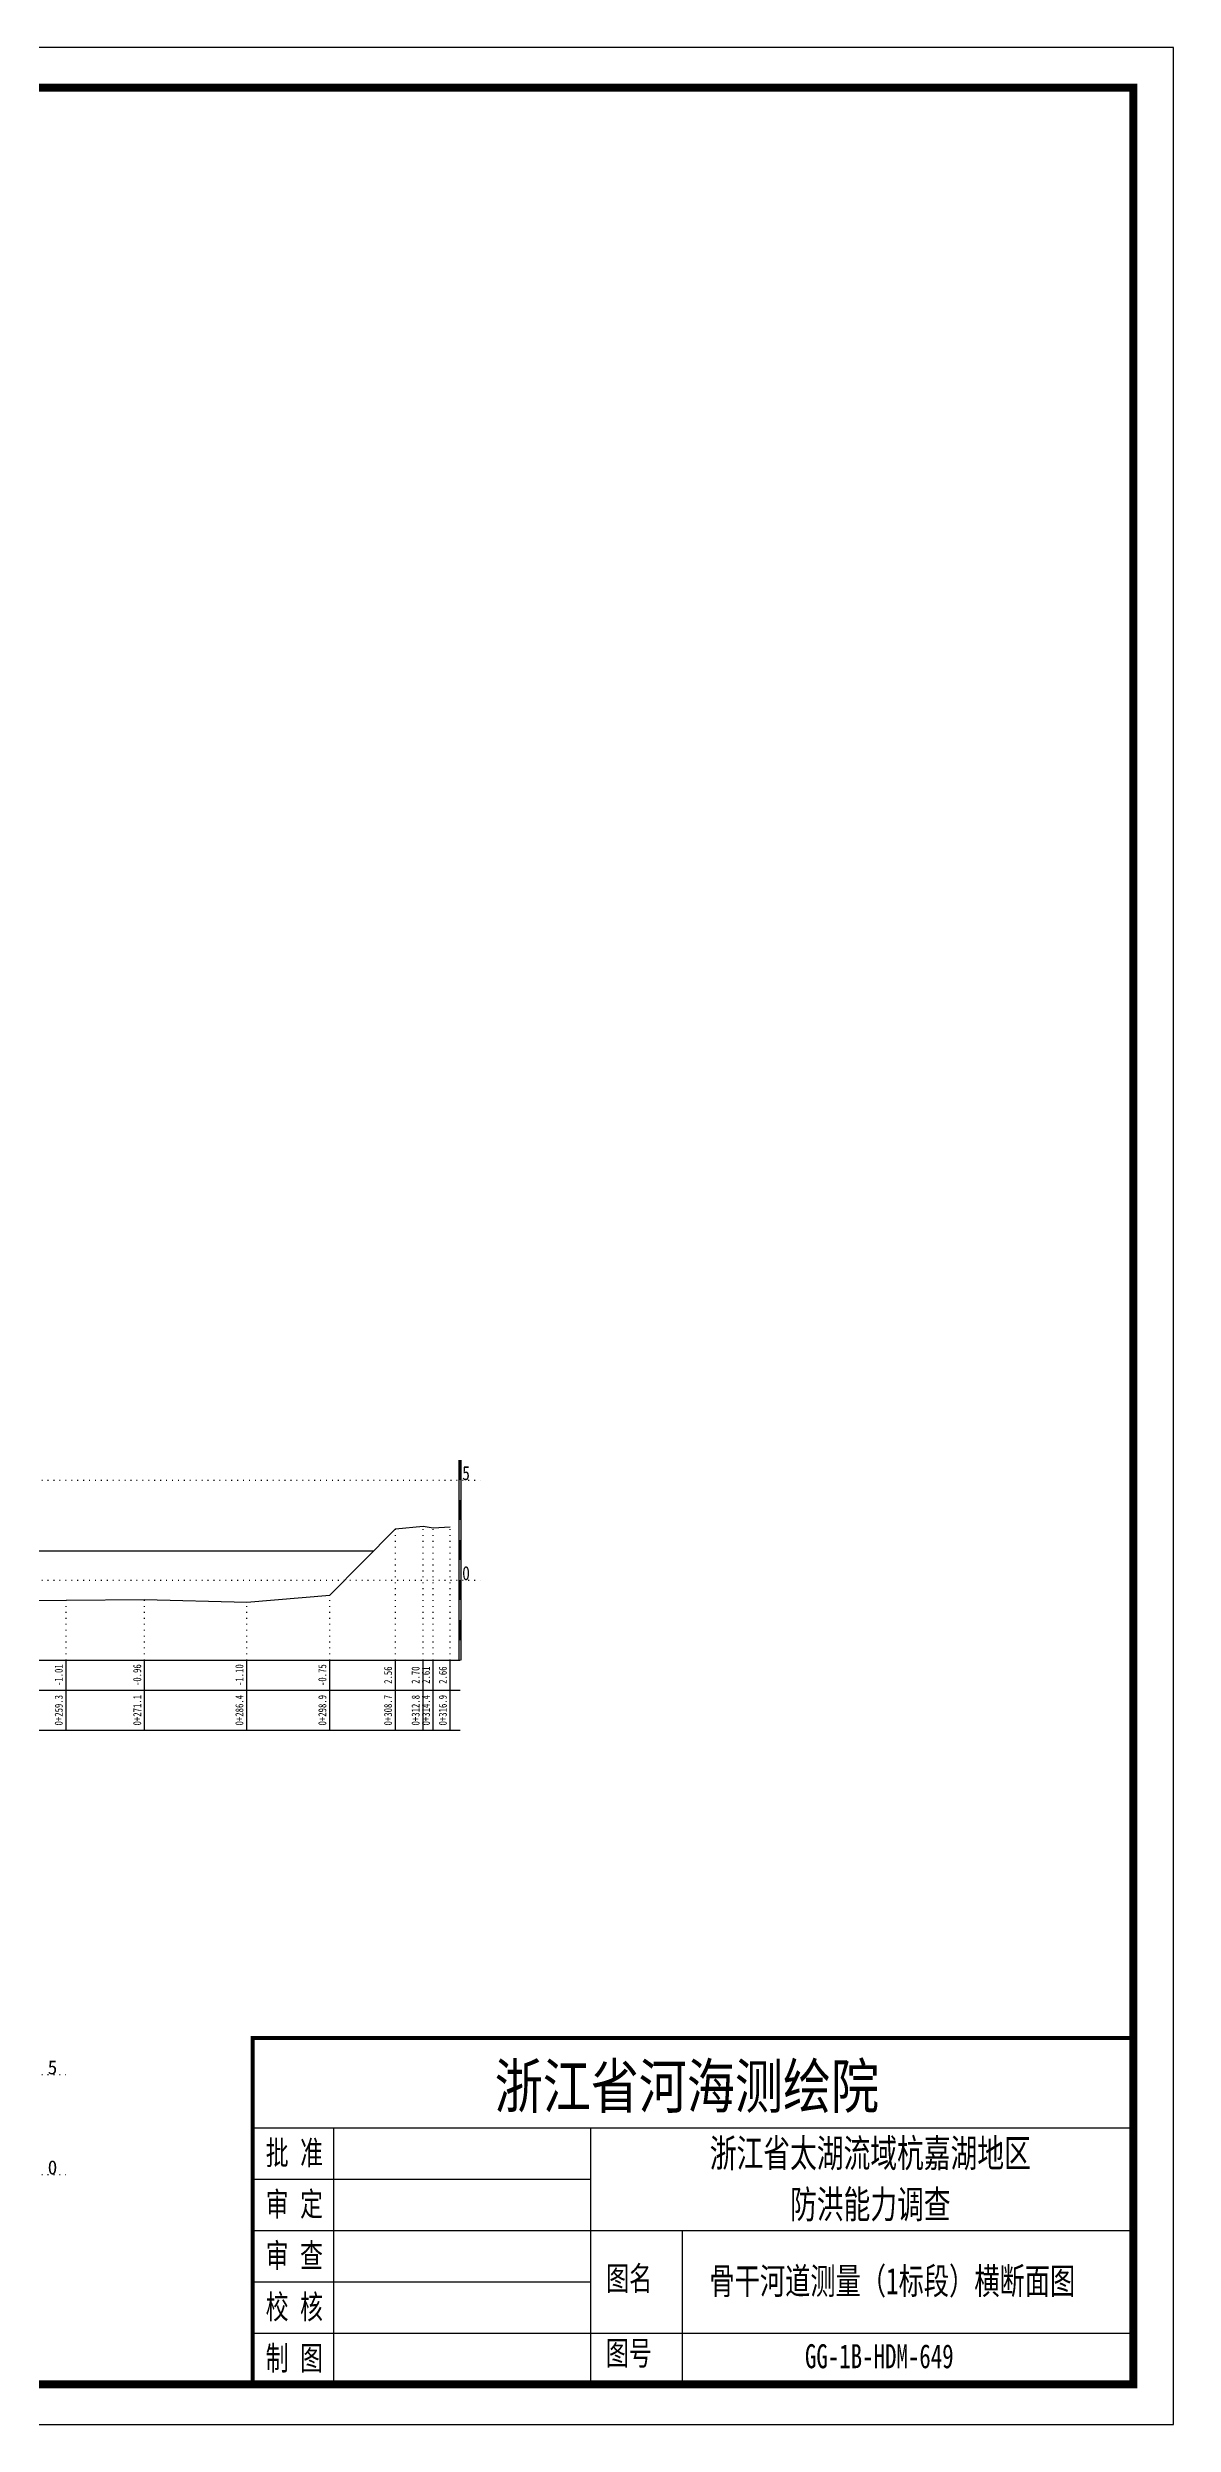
# Model space of a CAD drawing. Header units: millimetres. Extents: x 519117 to 520437, y 3371934 to 3372231.
# Drawn here: x 519846.3 to 519986.9, y 3371934.2 to 3372231.2 of the extents above; entities that cross this region are included whole.
import ezdxf
from ezdxf.enums import TextEntityAlignment as Align

# ---------------------------------------------------------------- set-up
doc = ezdxf.new("R2010")
doc.units = ezdxf.units.MM
doc.header["$LTSCALE"] = 0.4
doc.header["$MEASUREMENT"] = 0
doc.linetypes.add('X4', pattern=[1.6, 0, -1.6])
for name, color, linetype in [('DMX', 1, 'Continuous'), ('TEXT', 7, 'Continuous'), ('zdm1', 5, 'Continuous'), ('ZDMT5', 3, 'Continuous'), ('图框', 7, 'Continuous'), ('水位', 7, 'Continuous')]:
    doc.layers.add(name, color=color, linetype=linetype)
doc.styles.add('HDM', font='仿宋_GB2312.ttf')
doc.styles.add('tk2', font='SimSun.ttf', dxfattribs={"width": 0.8})

msp = doc.modelspace()

# ---------------------------------------------------------------- linework, layer by layer
at = {"lineweight": 100, "const_width": 0.5}
msp.add_lwpolyline([(519981.88, 3371982.45), (519871.88, 3371982.45), (519871.88, 3371939.17), (519981.88, 3371939.17), (519981.88, 3371982.45)], dxfattribs=at)
at = {"layer": 'DMX', "linetype": 'Continuous', "flags": 128}
msp.add_lwpolyline([(519841.81, 3372037.1), (519848.57, 3372037.15), (519858.37, 3372037.27), (519871.14, 3372036.92), (519881.5, 3372037.8), (519889.71, 3372046.07), (519893.15, 3372046.42), (519894.43, 3372046.2), (519896.55, 3372046.32)], dxfattribs=at)
at = {"layer": 'TEXT', "color": 0}
for p, q in [((519871.88, 3371971.25, 0), (519981.88, 3371971.25, 0)), ((519881.96, 3371971.25, 0), (519881.96, 3371945.59, 0)), ((519914.05, 3371971.25, 0), (519914.05, 3371945.59, 0)), ((519871.88, 3371964.84, 0), (519914.05, 3371964.84, 0)), ((519871.88, 3371958.42, 0), (519914.05, 3371958.42, 0)), ((519914.05, 3371958.42, 0), (519981.88, 3371958.42, 0)), ((519925.53, 3371958.42, 0), (519925.53, 3371939.17, 0)), ((519871.88, 3371952, 0), (519914.05, 3371952, 0)), ((519871.88, 3371945.59, 0), (519981.88, 3371945.59, 0)), ((519881.96, 3371945.59, 0), (519881.96, 3371939.17, 0)), ((519914.05, 3371945.59, 0), (519914.05, 3371939.17, 0))]:
    msp.add_line(p, q, dxfattribs=at)
at = {"layer": 'zdm1', "linetype": 'X4'}
for p, q in [((519628.71, 3372052.17), (519900.3, 3372052.17)), ((519628.71, 3372039.67), (519900.3, 3372039.67)), ((519628.71, 3371977.92), (519848.53, 3371977.92)), ((519628.71, 3371965.42), (519848.53, 3371965.42))]:
    msp.add_line(p, q, dxfattribs=at)
at = {"layer": 'zdm1', "linetype": 'Continuous'}
for p, q in [((519897.67, 3372029.67), (519897.67, 3372054.67)), ((519897.92, 3372029.67), (519897.92, 3372054.67)), ((519632.46, 3372029.67), (519897.8, 3372029.67)), ((519621.21, 3372025.92), (519897.8, 3372025.92)), ((519621.21, 3372020.92), (519897.8, 3372020.92))]:
    msp.add_line(p, q, dxfattribs=at)
at = {"layer": 'zdm1', "linetype": 'Continuous', "flags": 128}
for points in [[(519897.8, 3372052.17, 0.25, 0.25, 0), (519897.8, 3372054.67, 0.25, 0.25, 0)], [(519897.8, 3372047.17, 0.25, 0.25, 0), (519897.8, 3372049.67, 0.25, 0.25, 0)], [(519897.8, 3372042.17, 0.25, 0.25, 0), (519897.8, 3372044.67, 0.25, 0.25, 0)], [(519897.8, 3372037.17, 0.25, 0.25, 0), (519897.8, 3372039.67, 0.25, 0.25, 0)], [(519897.8, 3372032.17, 0.25, 0.25, 0), (519897.8, 3372034.67, 0.25, 0.25, 0)]]:
    msp.add_lwpolyline(points, format="xyseb", dxfattribs=at)
at = {"layer": 'ZDMT5', "linetype": 'X4'}
for p, q in [((519889.71, 3372029.67), (519889.71, 3372046.07)), ((519893.15, 3372029.67), (519893.15, 3372046.42)), ((519894.43, 3372029.67), (519894.43, 3372046.2)), ((519896.55, 3372029.67), (519896.55, 3372046.32)), ((519848.57, 3372029.67), (519848.57, 3372037.15)), ((519858.37, 3372029.67), (519858.37, 3372037.27)), ((519881.5, 3372029.67), (519881.5, 3372037.8)), ((519871.14, 3372029.67), (519871.14, 3372036.92))]:
    msp.add_line(p, q, dxfattribs=at)
at = {"layer": 'ZDMT5', "linetype": 'Continuous'}
for p, q in [((519848.57, 3372020.92), (519848.57, 3372029.67)), ((519858.37, 3372020.92), (519858.37, 3372029.67)), ((519871.14, 3372020.92), (519871.14, 3372029.67)), ((519881.5, 3372020.92), (519881.5, 3372029.67)), ((519889.71, 3372020.92), (519889.71, 3372029.67)), ((519893.15, 3372020.92), (519893.15, 3372029.67)), ((519894.43, 3372020.92), (519894.43, 3372029.67)), ((519896.55, 3372020.92), (519896.55, 3372029.67))]:
    msp.add_line(p, q, dxfattribs=at)
at = {"layer": '图框', "flags": 128}
msp.add_lwpolyline([(519566.88, 3371934.17), (519986.88, 3371934.17), (519986.88, 3372231.17), (519566.88, 3372231.17)], close=True, dxfattribs=at)
at = {"layer": '图框', "const_width": 1, "flags": 128}
msp.add_lwpolyline([(519591.88, 3371939.17), (519981.88, 3371939.17), (519981.88, 3372226.17), (519591.88, 3372226.17)], close=True, dxfattribs=at)
at = {"layer": '水位', "color": 6, "linetype": 'Continuous', "flags": 128}
msp.add_lwpolyline([(519886.93, 3372043.27), (519647.97, 3372043.27)], dxfattribs=at)

# ---------------------------------------------------------------- texts
at = {"layer": 'TEXT', "color": 7, "ltscale": 8, "style": 'tk2'}
for tag, p, s, height, width in [('浙江省河海测绘院', (519902.1, 3371973.69, 0), '（单位名称）', 5.5, 0.8), ('批 准', (519873.5, 3371966.62, 0), '批准', 3, 0.7), ('审 定', (519873.5, 3371960.21, 0), '审定', 3, 0.7), ('审 查', (519873.5, 3371953.79, 0), '审 查', 3, 0.7), ('图名', (519916.03, 3371950.92, 0), '审查', 3, 0.7), ('校 核', (519873.5, 3371947.37, 0), '校 核', 3, 0.7), ('制 图', (519873.5, 3371940.96, 0), '制 图', 3, 0.7), ('图号', (519915.99, 3371941.59, 0), '图号', 3, 0.7)]:
    msp.add_attdef(tag, p, s, height=height, dxfattribs=dict(at, width=width))
at = {"layer": 'TEXT', "color": 0, "style": 'tk2', "width": 0.7}
for tag, text, height, p in [('浙江省太湖流域杭嘉湖地区', '浙江省太湖流域杭嘉湖地区', 3.5, (519949.02, 3371968.07, -206.67)), ('防洪能力调查', '防洪能力调查', 3.5, (519949.02, 3371961.68, -206.67)), ('骨干河道测量（1标段）横断面图', '骨干河道测量（1标段）横断面图', 3.3, (519951.77, 3371952.1, -206.67)), ('GG-1B-HDM-649', 'GG-1B-HDM-001', 3, (519950.14, 3371942.7, -206.67))]:
    msp.add_attdef(tag, text=text, height=height, dxfattribs=at).set_placement(p, align=Align.MIDDLE_CENTER)
at = {"layer": 'zdm1', "linetype": 'Continuous', "style": 'HDM', "width": 0.8}
for s, p in [('5', (519898.05, 3372052.17)), ('0', (519898.05, 3372039.67))]:
    msp.add_text(s, height=1.75, dxfattribs=at).set_placement(p)
at = {"layer": 'zdm1', "linetype": 'Continuous', "style": 'HDM'}
for s, p in [('5', (519846.28, 3371977.92)), ('0', (519846.28, 3371965.42))]:
    msp.add_text(s, height=1.75, dxfattribs=at).set_placement(p)
at = {"layer": 'ZDMT5', "linetype": 'Continuous', "style": 'HDM', "width": 0.8}
for s, p in [('-1.01', (519848.45, 3372027.8)), ('-0.96', (519858.25, 3372027.8)), ('-1.10', (519871.01, 3372027.8)), ('-0.75', (519881.37, 3372027.8)), ('2.56', (519889.58, 3372027.8)), ('2.70', (519893.02, 3372027.8)), ('2.61', (519894.31, 3372027.8)), ('2.66', (519896.42, 3372027.8)), ('0+259.3', (519848.45, 3372023.42)), ('0+271.1', (519858.25, 3372023.42)), ('0+286.4', (519871.01, 3372023.42)), ('0+298.9', (519881.37, 3372023.42)), ('0+308.7', (519889.58, 3372023.42)), ('0+312.8', (519893.02, 3372023.42)), ('0+314.4', (519894.31, 3372023.42)), ('0+316.9', (519896.42, 3372023.42))]:
    msp.add_text(s, height=1, rotation=90, dxfattribs=at).set_placement(p, align=Align.BOTTOM_CENTER)

doc.saveas('drawing.dxf')
